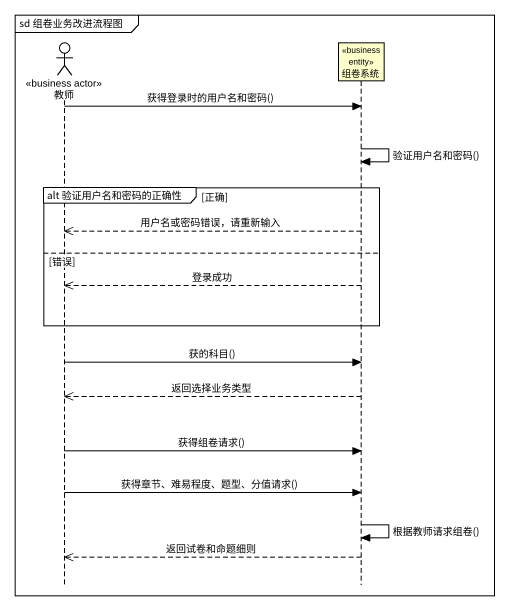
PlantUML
@startuml
mainframe sd 组卷业务改进流程图
hide footbox
actor 教师 <<business actor>>
participant 组卷系统 <<business entity>>

教师 -> 组卷系统 : 获得登录时的用户名和密码()
组卷系统 -> 组卷系统 : 验证用户名和密码()
group alt 验证用户名和密码的正确性 [正确]
  组卷系统 -->> 教师 : 用户名或密码错误，请重新输入
else 错误
  组卷系统 -->> 教师 : 登录成功
end
教师 -> 组卷系统 : 获的科目()
组卷系统 -->> 教师 : 返回选择业务类型
教师 -> 组卷系统 : 获得组卷请求()
教师 -> 组卷系统 : 获得章节、难易程度、题型、分值请求()
组卷系统 -> 组卷系统 : 根据教师请求组卷()
组卷系统 -->> 教师 : 返回试卷和命题细则
@enduml
